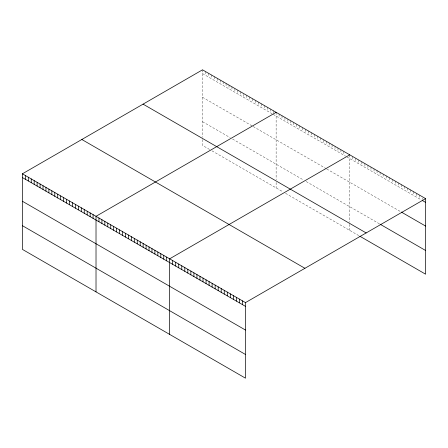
<?xml version="1.0" encoding="UTF-8"?>
<svg xmlns="http://www.w3.org/2000/svg" width="448" height="448" viewBox="0 0 448 448"><rect width="100%" height="100%" fill="white"/><g stroke="black" fill="none" stroke-linecap="round" stroke-linejoin="round"><path stroke-width="0.34" stroke-dasharray="2.24 1.68" d="M202.513 73.573L272.009 113.697M273.185 114.38L345.626 156.201M346.802 156.878L421.557 200.038M202.513 97.272L252.571 126.174M253.159 126.515L326.189 168.678M326.782 169.019L400.82 211.77M202.513 121.694L230.194 137.67M232.546 139.031L303.811 180.174M306.169 181.535L379.585 223.922M209.58 149.47L202.513 145.393L202.513 138.622M211.932 150.83L283.198 191.974M285.555 193.334L358.854 235.654M422.565 198.122L422.565 199.371M419.53 195.121L419.53 198.867M416.5 193.368L416.5 197.12M413.465 191.615L413.465 195.367M410.43 189.862L410.43 193.614M407.394 188.115L407.394 191.862M404.359 186.362L404.359 190.109M401.33 184.61L401.33 188.362M398.294 182.857L398.294 186.609M395.259 181.104L395.259 184.856M392.224 179.357L392.224 183.103M389.194 177.604L389.194 181.35M386.159 175.851L386.159 179.603M383.124 174.098L383.124 177.85M380.089 172.346L380.089 176.098M377.054 170.598L377.054 174.345M374.024 168.846L374.024 172.592M370.989 167.093L370.989 170.845M367.954 165.34L367.954 169.092M364.918 163.587L364.918 167.339M361.883 161.84L361.883 165.586M358.854 160.087L358.854 163.834M355.818 158.334L355.818 162.086M352.783 156.582L352.783 160.334M349.748 154.829L349.748 222.275M349.748 224.302L349.748 230.401M343.862 151.43L343.862 155.182M340.917 149.733L340.917 153.479M337.971 148.03L337.971 151.782M335.026 146.328L335.026 150.08M332.08 144.631L332.08 148.383M329.134 142.929L329.134 146.681M326.189 141.232L326.189 144.978M323.249 140.157L323.249 143.282M320.303 137.827L320.303 141.579M317.358 136.13L317.358 139.882M314.412 134.428L314.412 138.18M311.466 132.731L311.466 136.478M308.521 131.029L308.521 134.781M305.581 129.326L305.581 133.078M302.635 127.63L302.635 131.382M299.69 125.927L299.69 129.679M296.744 124.23L296.744 127.977M293.798 122.528L293.798 126.28M290.853 120.826L290.853 124.578M287.907 119.129L287.907 122.881M284.967 117.426L284.967 121.178M282.022 115.73L282.022 119.476M279.076 114.027L279.076 117.779M276.13 112.325L276.13 179.771M276.13 182.476L276.13 187.897M273.185 110.628L273.185 113.126M270.239 108.926L270.239 112.678M267.294 107.229L267.294 110.975M264.354 105.526L264.354 109.278M261.408 103.824L261.408 107.576M258.462 102.127L258.462 105.879M255.517 100.425L255.517 104.177M252.571 98.728L252.571 102.474M249.626 97.026L249.626 100.778M246.68 95.323L246.68 99.075M243.74 94.248L243.74 97.378M240.794 91.924L240.794 95.676M237.849 90.227L237.849 93.974M234.903 88.525L234.903 92.277M231.958 86.822L231.958 90.574M229.012 85.126L229.012 88.878M226.072 83.423L226.072 87.175M223.126 81.726L223.126 85.473M220.181 80.024L220.181 83.776M217.235 78.322L217.235 82.074M214.29 76.625L214.29 80.377M211.344 74.922L211.344 78.674M208.398 73.226L208.398 76.972M205.458 71.523L205.458 75.275M202.513 69.821L202.513 137.267"/><path stroke-width="0.67" d="M22.4 173.807L245.487 302.607L245.487 378.179L22.4 249.379L22.4 173.807L202.513 69.821L425.6 198.621L425.6 274.193L359.862 236.236M276.13 112.325L96.018 216.311L96.018 291.883M349.748 154.829L169.641 258.815L169.641 334.387M245.487 302.607L425.6 198.621M422.565 200.62L425.6 202.373M401.33 212.061L425.6 226.072M380.089 224.218L425.6 250.488M143.074 104.138L366.162 232.938M81.838 139.496L304.926 268.296M22.4 177.559L245.487 306.359M22.4 201.258L245.487 330.058M22.4 225.68L245.487 354.474M242.458 300.854L242.458 304.606M239.422 299.107L239.422 302.854M236.387 297.354L236.387 301.106M233.352 295.602L233.352 299.354M230.317 293.849L230.317 297.601M227.287 292.102L227.287 295.848M224.252 290.349L224.252 294.095M221.217 288.596L221.217 292.348M218.182 286.843L218.182 290.595M215.146 285.09L215.146 288.842M212.117 283.343L212.117 287.09M209.082 281.59L209.082 285.337M206.046 279.838L206.046 283.59M203.011 278.085L203.011 281.837M199.982 276.332L199.982 280.084M196.946 274.585L196.946 278.331M193.911 272.832L193.911 276.578M190.876 271.079L190.876 274.831M187.841 269.326L187.841 273.078M184.811 267.574L184.811 271.326M181.776 265.826L181.776 269.573M178.741 264.074L178.741 267.82M175.706 262.321L175.706 266.073M172.67 260.568L172.67 264.32M166.695 257.118L166.695 260.865M163.75 255.416L163.75 259.168M160.804 253.719L160.804 257.466M157.858 252.017L157.858 255.769M154.913 250.314L154.913 254.066M151.973 248.618L151.973 252.364M149.027 246.915L149.027 250.667M146.082 245.218L146.082 248.965M143.136 243.516L143.136 247.268M140.19 241.814L140.19 245.566M137.245 240.117L137.245 243.863M134.299 238.414L134.299 242.166M131.359 236.718L131.359 240.464M128.414 235.015L128.414 238.767M125.468 233.313L125.468 237.065M122.522 231.616L122.522 235.362M119.577 229.914L119.577 233.666M116.631 228.217L116.631 231.963M113.686 226.514L113.686 230.266M110.746 224.812L110.746 228.564M107.8 223.115L107.8 226.862M104.854 221.413L104.854 225.165M101.909 219.716L101.909 223.462M98.963 218.014L98.963 221.766M93.072 214.614L93.072 218.361M90.132 212.912L90.132 216.664M87.186 211.215L87.186 214.962M84.241 209.513L84.241 213.265M81.295 207.81L81.295 211.562M78.35 206.114L78.35 209.866M75.404 204.411L75.404 208.163M72.458 202.714L72.458 206.461M69.518 201.012L69.518 204.764M66.573 199.31L66.573 203.062M63.627 197.613L63.627 201.365M60.682 195.91L60.682 199.662M57.736 194.214L57.736 197.96M54.79 192.511L54.79 196.263M51.85 190.809L51.85 194.561M48.905 189.112L48.905 192.864M45.959 187.41L45.959 191.162M43.014 185.713L43.014 189.459M40.068 184.01L40.068 187.762M37.122 182.308L37.122 186.06M34.177 180.611L34.177 184.363M31.237 178.909L31.237 182.661M28.291 177.212L28.291 180.958M25.346 175.51L25.346 179.262"/></g></svg>
